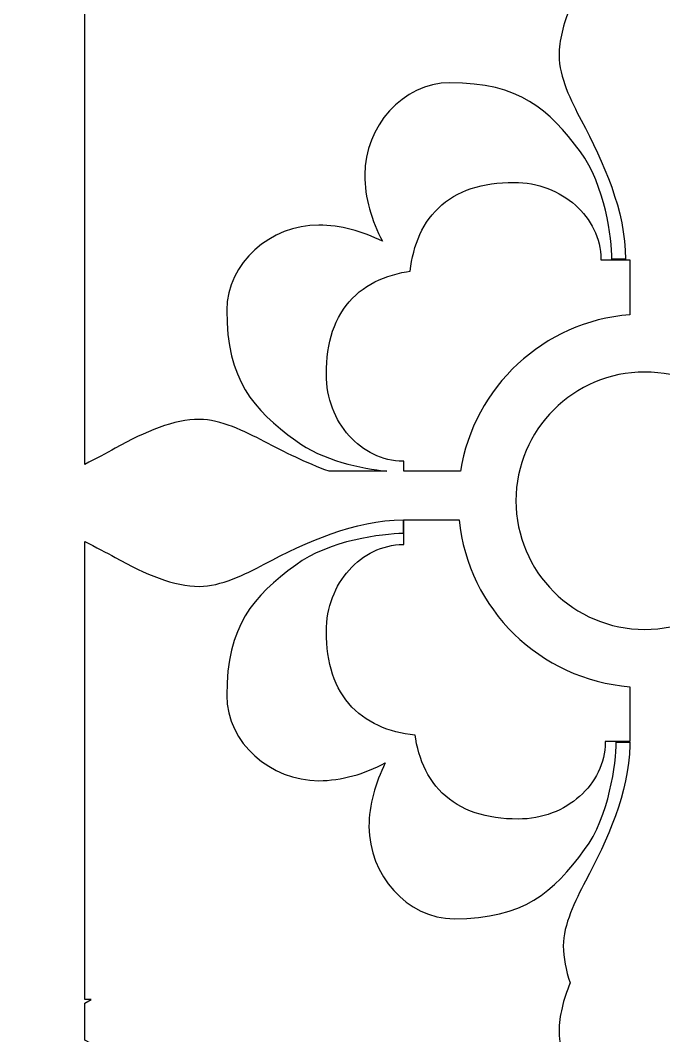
# Model space of a CAD drawing. Header units: centimetres. Extents: x -9.9 to 7.5, y -9.5 to 6.6.
# Drawn here: x 5.596 to 6.441, y -4.188 to -2.853 of the extents above; entities that cross this region are included whole.
import ezdxf

# ---------------------------------------------------------------- set-up
doc = ezdxf.new("R2010")
doc.units = ezdxf.units.CM
doc.header["$MEASUREMENT"] = 0
doc.layers.add('layer 1', color=7, linetype='Continuous')

msp = doc.modelspace()

# ---------------------------------------------------------------- linework, layer by layer
at = {"layer": 'layer 1', "color": 242}
for points, knots in [([(-0.77341, -9.47414), (-0.77341, -9.47414), (-0.77341, 6.55374), (-0.77341, 6.55374), (-0.77341, 6.55374), (-0.77341, 6.55374), (7.53147, 6.55374), (7.53147, 6.55374), (7.53147, 6.55374), (7.53147, 6.55374), (7.53147, -9.47414), (7.53147, -9.47414), (7.53147, -9.47414), (7.53147, -9.47414), (-0.77341, -9.47414), (-0.77341, -9.47414)], [0, 0, 0, 0, 0.2, 0.2, 0.2, 0.2, 0.4, 0.4, 0.4, 0.4, 0.6, 0.6, 0.6, 0.6, 1, 1, 1, 1]), ([(5.68065, -2.25597), (5.68065, -2.25597), (5.68065, -3.43698), (5.68065, -3.43698), (5.68065, -3.43698), (5.69508, -3.4295), (5.70855, -3.42231), (5.72031, -3.41592), (5.72031, -3.41592), (5.76062, -3.39351), (5.79758, -3.37784), (5.83119, -3.37784), (5.83119, -3.37784), (5.85919, -3.37784), (5.89056, -3.39351), (5.91632, -3.40696), (5.91632, -3.40696), (5.94296, -3.4211), (5.97171, -3.43524), (6.00154, -3.44604), (6.00154, -3.44604), (6.00154, -3.44604), (6.07756, -3.44604), (6.07756, -3.44604), (6.07756, -3.44604), (6.0443, -3.44265), (5.99251, -3.43169), (5.95777, -3.40583), (5.95777, -3.40583), (5.90175, -3.3644), (5.86704, -3.32632), (5.86704, -3.23445), (5.86704, -3.23445), (5.86704, -3.17173), (5.92527, -3.12245), (5.98801, -3.12245), (5.98801, -3.12245), (6.0164, -3.12245), (6.0457, -3.13071), (6.07166, -3.14381), (6.07166, -3.14381), (6.05747, -3.11695), (6.04841, -3.0862), (6.04841, -3.05646), (6.04841, -3.05646), (6.04841, -2.99372), (6.09768, -2.93549), (6.16041, -2.93549), (6.16041, -2.93549), (6.25228, -2.93549), (6.29034, -2.9702), (6.33179, -3.02621), (6.33179, -3.02621), (6.36427, -3.06988), (6.37324, -3.14046), (6.37324, -3.16735), (6.37324, -3.16735), (6.37324, -3.16735), (6.39116, -3.16735), (6.39116, -3.16735), (6.39116, -3.16735), (6.39116, -3.10349), (6.36204, -3.03966), (6.33291, -2.98477), (6.33291, -2.98477), (6.31946, -2.95901), (6.30379, -2.92764), (6.30379, -2.89963), (6.30379, -2.89963), (6.30379, -2.87969), (6.30931, -2.85856), (6.31848, -2.83625), (6.31848, -2.83625), (6.31271, -2.81936), (6.30939, -2.80318), (6.30939, -2.7877), (6.30939, -2.7877), (6.30939, -2.75969), (6.32506, -2.72833), (6.33852, -2.70256), (6.33852, -2.70256), (6.36706, -2.6488), (6.39557, -2.58644), (6.39672, -2.52389), (6.39672, -2.52389), (6.39672, -2.52389), (6.39672, -2.51999), (6.39672, -2.51999), (6.39672, -2.51999), (6.39672, -2.51999), (6.37884, -2.51999), (6.37884, -2.51999), (6.37884, -2.51999), (6.37884, -2.54687), (6.36988, -2.61745), (6.33739, -2.66112), (6.33739, -2.66112), (6.29595, -2.71714), (6.25787, -2.75185), (6.16601, -2.75185), (6.16601, -2.75185), (6.10328, -2.75185), (6.054, -2.69362), (6.054, -2.63087), (6.054, -2.63087), (6.054, -2.60249), (6.06227, -2.57319), (6.07536, -2.54722), (6.07536, -2.54722), (6.0485, -2.56141), (6.01775, -2.57048), (5.98801, -2.57048), (5.98801, -2.57048), (5.92527, -2.57048), (5.86704, -2.52121), (5.86704, -2.45848), (5.86704, -2.45848), (5.86704, -2.36661), (5.90175, -2.32854), (5.95777, -2.2871), (5.95777, -2.2871), (6.00144, -2.25461), (6.07201, -2.24565), (6.0989, -2.24565), (6.0989, -2.24565), (6.0989, -2.24565), (6.0989, -2.22773), (6.0989, -2.22773), (6.0989, -2.22773), (6.03504, -2.22773), (5.97121, -2.25685), (5.91632, -2.28598), (5.91632, -2.28598), (5.89056, -2.29943), (5.85919, -2.3151), (5.83119, -2.3151), (5.83119, -2.3151), (5.79758, -2.3151), (5.76062, -2.29943), (5.72031, -2.27701), (5.72031, -2.27701), (5.70855, -2.27063), (5.69508, -2.26345), (5.68065, -2.25597)], [0, 0, 0, 0, 0.027027, 0.027027, 0.027027, 0.027027, 0.0540541, 0.0540541, 0.0540541, 0.0540541, 0.0810811, 0.0810811, 0.0810811, 0.0810811, 0.1081081, 0.1081081, 0.1081081, 0.1081081, 0.1351351, 0.1351351, 0.1351351, 0.1351351, 0.1621622, 0.1621622, 0.1621622, 0.1621622, 0.1891892, 0.1891892, 0.1891892, 0.1891892, 0.2162162, 0.2162162, 0.2162162, 0.2162162, 0.2432432, 0.2432432, 0.2432432, 0.2432432, 0.2702703, 0.2702703, 0.2702703, 0.2702703, 0.2972973, 0.2972973, 0.2972973, 0.2972973, 0.3243243, 0.3243243, 0.3243243, 0.3243243, 0.3513514, 0.3513514, 0.3513514, 0.3513514, 0.3783784, 0.3783784, 0.3783784, 0.3783784, 0.4054054, 0.4054054, 0.4054054, 0.4054054, 0.4324324, 0.4324324, 0.4324324, 0.4324324, 0.4594595, 0.4594595, 0.4594595, 0.4594595, 0.4864865, 0.4864865, 0.4864865, 0.4864865, 0.5135135, 0.5135135, 0.5135135, 0.5135135, 0.5405405, 0.5405405, 0.5405405, 0.5405405, 0.5675676, 0.5675676, 0.5675676, 0.5675676, 0.5945946, 0.5945946, 0.5945946, 0.5945946, 0.6216216, 0.6216216, 0.6216216, 0.6216216, 0.6486486, 0.6486486, 0.6486486, 0.6486486, 0.6756757, 0.6756757, 0.6756757, 0.6756757, 0.7027027, 0.7027027, 0.7027027, 0.7027027, 0.7297297, 0.7297297, 0.7297297, 0.7297297, 0.7567568, 0.7567568, 0.7567568, 0.7567568, 0.7837838, 0.7837838, 0.7837838, 0.7837838, 0.8108108, 0.8108108, 0.8108108, 0.8108108, 0.8378378, 0.8378378, 0.8378378, 0.8378378, 0.8648649, 0.8648649, 0.8648649, 0.8648649, 0.8918919, 0.8918919, 0.8918919, 0.8918919, 0.9189189, 0.9189189, 0.9189189, 0.9189189, 0.9459459, 0.9459459, 0.9459459, 0.9459459, 1, 1, 1, 1]), ([(6.09988, -3.44604), (6.09988, -3.44604), (6.17419, -3.44604), (6.17419, -3.44604), (6.17419, -3.44604), (6.19177, -3.33537), (6.28341, -3.24934), (6.39672, -3.24035), (6.39672, -3.24035), (6.39672, -3.24035), (6.39672, -3.16833), (6.39672, -3.16833), (6.39672, -3.16833), (6.39672, -3.16833), (6.3588, -3.16833), (6.3588, -3.16833), (6.3588, -3.16833), (6.3588, -3.16833), (6.3588, -3.16696), (6.3588, -3.16696), (6.3588, -3.16696), (6.3588, -3.16696), (6.35866, -3.16223), (6.35866, -3.16223), (6.35866, -3.16223), (6.35866, -3.16223), (6.3582, -3.15715), (6.3582, -3.15715), (6.3582, -3.15715), (6.3582, -3.15715), (6.35745, -3.15213), (6.35745, -3.15213), (6.35745, -3.15213), (6.35745, -3.15213), (6.35642, -3.14718), (6.35642, -3.14718), (6.35642, -3.14718), (6.35642, -3.14718), (6.35511, -3.14231), (6.35511, -3.14231), (6.35511, -3.14231), (6.35511, -3.14231), (6.35354, -3.13753), (6.35354, -3.13753), (6.35354, -3.13753), (6.35354, -3.13753), (6.35171, -3.13285), (6.35171, -3.13285), (6.35171, -3.13285), (6.35171, -3.13285), (6.34964, -3.12827), (6.34964, -3.12827), (6.34964, -3.12827), (6.34964, -3.12827), (6.34733, -3.1238), (6.34733, -3.1238), (6.34733, -3.1238), (6.34733, -3.1238), (6.3448, -3.11946), (6.3448, -3.11946), (6.3448, -3.11946), (6.3448, -3.11946), (6.34205, -3.11524), (6.34205, -3.11524), (6.34205, -3.11524), (6.34205, -3.11524), (6.33909, -3.11115), (6.33909, -3.11115), (6.33909, -3.11115), (6.33909, -3.11115), (6.33592, -3.1072), (6.33592, -3.1072), (6.33592, -3.1072), (6.33592, -3.1072), (6.33255, -3.10339), (6.33255, -3.10339), (6.33255, -3.10339), (6.33255, -3.10339), (6.32899, -3.09973), (6.32899, -3.09973), (6.32899, -3.09973), (6.32899, -3.09973), (6.32524, -3.09622), (6.32524, -3.09622), (6.32524, -3.09622), (6.32524, -3.09622), (6.3213, -3.09287), (6.3213, -3.09287), (6.3213, -3.09287), (6.3213, -3.09287), (6.3172, -3.08969), (6.3172, -3.08969), (6.3172, -3.08969), (6.3172, -3.08969), (6.31292, -3.08668), (6.31292, -3.08668), (6.31292, -3.08668), (6.31292, -3.08668), (6.30848, -3.08384), (6.30848, -3.08384), (6.30848, -3.08384), (6.30848, -3.08384), (6.30388, -3.0812), (6.30388, -3.0812), (6.30388, -3.0812), (6.30388, -3.0812), (6.29912, -3.07875), (6.29912, -3.07875), (6.29912, -3.07875), (6.29912, -3.07875), (6.29422, -3.0765), (6.29422, -3.0765), (6.29422, -3.0765), (6.29422, -3.0765), (6.28917, -3.07445), (6.28917, -3.07445), (6.28917, -3.07445), (6.28917, -3.07445), (6.28398, -3.07261), (6.28398, -3.07261), (6.28398, -3.07261), (6.28398, -3.07261), (6.27867, -3.071), (6.27867, -3.071), (6.27867, -3.071), (6.27867, -3.071), (6.27323, -3.06963), (6.27323, -3.06963), (6.27323, -3.06963), (6.27323, -3.06963), (6.26768, -3.06848), (6.26768, -3.06848), (6.26768, -3.06848), (6.26768, -3.06848), (6.26201, -3.06758), (6.26201, -3.06758), (6.26201, -3.06758), (6.26201, -3.06758), (6.25624, -3.06692), (6.25624, -3.06692), (6.25624, -3.06692), (6.25624, -3.06692), (6.25038, -3.06653), (6.25038, -3.06653), (6.25038, -3.06653), (6.25038, -3.06653), (6.24451, -3.0664), (6.24451, -3.0664), (6.24451, -3.0664), (6.24451, -3.0664), (6.23677, -3.06652), (6.23677, -3.06652), (6.23677, -3.06652), (6.23677, -3.06652), (6.22931, -3.06689), (6.22931, -3.06689), (6.22931, -3.06689), (6.22931, -3.06689), (6.22204, -3.06752), (6.22204, -3.06752), (6.22204, -3.06752), (6.22204, -3.06752), (6.21495, -3.0684), (6.21495, -3.0684), (6.21495, -3.0684), (6.21495, -3.0684), (6.20805, -3.06954), (6.20805, -3.06954), (6.20805, -3.06954), (6.20805, -3.06954), (6.20133, -3.07094), (6.20133, -3.07094), (6.20133, -3.07094), (6.20133, -3.07094), (6.19479, -3.07261), (6.19479, -3.07261), (6.19479, -3.07261), (6.19479, -3.07261), (6.18845, -3.07455), (6.18845, -3.07455), (6.18845, -3.07455), (6.18845, -3.07455), (6.18229, -3.07678), (6.18229, -3.07678), (6.18229, -3.07678), (6.18229, -3.07678), (6.17633, -3.07928), (6.17633, -3.07928), (6.17633, -3.07928), (6.17633, -3.07928), (6.17058, -3.08206), (6.17058, -3.08206), (6.17058, -3.08206), (6.17058, -3.08206), (6.16504, -3.08512), (6.16504, -3.08512), (6.16504, -3.08512), (6.16504, -3.08512), (6.15973, -3.08846), (6.15973, -3.08846), (6.15973, -3.08846), (6.15973, -3.08846), (6.15465, -3.09207), (6.15465, -3.09207), (6.15465, -3.09207), (6.15465, -3.09207), (6.14982, -3.09595), (6.14982, -3.09595), (6.14982, -3.09595), (6.14982, -3.09595), (6.14526, -3.10007), (6.14526, -3.10007), (6.14526, -3.10007), (6.14526, -3.10007), (6.14095, -3.10444), (6.14095, -3.10444), (6.14095, -3.10444), (6.14095, -3.10444), (6.13692, -3.10903), (6.13692, -3.10903), (6.13692, -3.10903), (6.13692, -3.10903), (6.13316, -3.11382), (6.13316, -3.11382), (6.13316, -3.11382), (6.13316, -3.11382), (6.12969, -3.11881), (6.12969, -3.11881), (6.12969, -3.11881), (6.12969, -3.11881), (6.12649, -3.12397), (6.12649, -3.12397), (6.12649, -3.12397), (6.12649, -3.12397), (6.12356, -3.1293), (6.12356, -3.1293), (6.12356, -3.1293), (6.12356, -3.1293), (6.1209, -3.13477), (6.1209, -3.13477), (6.1209, -3.13477), (6.1209, -3.13477), (6.1185, -3.14038), (6.1185, -3.14038), (6.1185, -3.14038), (6.1185, -3.14038), (6.11634, -3.14612), (6.11634, -3.14612), (6.11634, -3.14612), (6.11634, -3.14612), (6.11443, -3.15197), (6.11443, -3.15197), (6.11443, -3.15197), (6.11443, -3.15197), (6.11274, -3.15795), (6.11274, -3.15795), (6.11274, -3.15795), (6.11274, -3.15795), (6.11128, -3.16402), (6.11128, -3.16402), (6.11128, -3.16402), (6.11128, -3.16402), (6.11003, -3.17021), (6.11003, -3.17021), (6.11003, -3.17021), (6.11003, -3.17021), (6.10898, -3.17649), (6.10898, -3.17649), (6.10898, -3.17649), (6.10898, -3.17649), (6.10813, -3.18288), (6.10813, -3.18288), (6.10813, -3.18288), (6.10813, -3.18288), (6.10811, -3.18306), (6.10811, -3.18306), (6.10811, -3.18306), (6.10811, -3.18306), (6.1033, -3.18382), (6.1033, -3.18382), (6.1033, -3.18382), (6.1033, -3.18382), (6.09704, -3.18503), (6.09704, -3.18503), (6.09704, -3.18503), (6.09704, -3.18503), (6.09088, -3.18645), (6.09088, -3.18645), (6.09088, -3.18645), (6.09088, -3.18645), (6.08484, -3.1881), (6.08484, -3.1881), (6.08484, -3.1881), (6.08484, -3.1881), (6.07891, -3.18998), (6.07891, -3.18998), (6.07891, -3.18998), (6.07891, -3.18998), (6.0731, -3.1921), (6.0731, -3.1921), (6.0731, -3.1921), (6.0731, -3.1921), (6.06741, -3.19447), (6.06741, -3.19447), (6.06741, -3.19447), (6.06741, -3.19447), (6.06186, -3.19711), (6.06186, -3.19711), (6.06186, -3.19711), (6.06186, -3.19711), (6.05647, -3.20001), (6.05647, -3.20001), (6.05647, -3.20001), (6.05647, -3.20001), (6.05123, -3.20318), (6.05123, -3.20318), (6.05123, -3.20318), (6.05123, -3.20318), (6.04617, -3.20664), (6.04617, -3.20664), (6.04617, -3.20664), (6.04617, -3.20664), (6.0413, -3.21038), (6.0413, -3.21038), (6.0413, -3.21038), (6.0413, -3.21038), (6.03664, -3.2144), (6.03664, -3.2144), (6.03664, -3.2144), (6.03664, -3.2144), (6.03221, -3.2187), (6.03221, -3.2187), (6.03221, -3.2187), (6.03221, -3.2187), (6.02801, -3.22328), (6.02801, -3.22328), (6.02801, -3.22328), (6.02801, -3.22328), (6.02407, -3.22811), (6.02407, -3.22811), (6.02407, -3.22811), (6.02407, -3.22811), (6.0204, -3.2332), (6.0204, -3.2332), (6.0204, -3.2332), (6.0204, -3.2332), (6.017, -3.23854), (6.017, -3.23854), (6.017, -3.23854), (6.017, -3.23854), (6.01388, -3.2441), (6.01388, -3.2441), (6.01388, -3.2441), (6.01388, -3.2441), (6.01105, -3.24988), (6.01105, -3.24988), (6.01105, -3.24988), (6.01105, -3.24988), (6.00851, -3.25588), (6.00851, -3.25588), (6.00851, -3.25588), (6.00851, -3.25588), (6.00625, -3.26207), (6.00625, -3.26207), (6.00625, -3.26207), (6.00625, -3.26207), (6.00427, -3.26846), (6.00427, -3.26846), (6.00427, -3.26846), (6.00427, -3.26846), (6.00257, -3.27504), (6.00257, -3.27504), (6.00257, -3.27504), (6.00257, -3.27504), (6.00114, -3.28181), (6.00114, -3.28181), (6.00114, -3.28181), (6.00114, -3.28181), (5.99998, -3.28876), (5.99998, -3.28876), (5.99998, -3.28876), (5.99998, -3.28876), (5.99909, -3.2959), (5.99909, -3.2959), (5.99909, -3.2959), (5.99909, -3.2959), (5.99845, -3.30323), (5.99845, -3.30323), (5.99845, -3.30323), (5.99845, -3.30323), (5.99807, -3.31075), (5.99807, -3.31075), (5.99807, -3.31075), (5.99807, -3.31075), (5.99795, -3.31855), (5.99795, -3.31855), (5.99795, -3.31855), (5.99795, -3.31855), (5.99808, -3.32442), (5.99808, -3.32442), (5.99808, -3.32442), (5.99808, -3.32442), (5.99848, -3.33029), (5.99848, -3.33029), (5.99848, -3.33029), (5.99848, -3.33029), (5.99913, -3.33605), (5.99913, -3.33605), (5.99913, -3.33605), (5.99913, -3.33605), (6.00003, -3.34172), (6.00003, -3.34172), (6.00003, -3.34172), (6.00003, -3.34172), (6.00117, -3.34728), (6.00117, -3.34728), (6.00117, -3.34728), (6.00117, -3.34728), (6.00255, -3.35272), (6.00255, -3.35272), (6.00255, -3.35272), (6.00255, -3.35272), (6.00417, -3.35804), (6.00417, -3.35804), (6.00417, -3.35804), (6.00417, -3.35804), (6.006, -3.36322), (6.006, -3.36322), (6.006, -3.36322), (6.006, -3.36322), (6.00804, -3.36826), (6.00804, -3.36826), (6.00804, -3.36826), (6.00804, -3.36826), (6.01029, -3.37317), (6.01029, -3.37317), (6.01029, -3.37317), (6.01029, -3.37317), (6.01275, -3.37793), (6.01275, -3.37793), (6.01275, -3.37793), (6.01275, -3.37793), (6.01539, -3.38253), (6.01539, -3.38253), (6.01539, -3.38253), (6.01539, -3.38253), (6.01822, -3.38697), (6.01822, -3.38697), (6.01822, -3.38697), (6.01822, -3.38697), (6.02124, -3.39125), (6.02124, -3.39125), (6.02124, -3.39125), (6.02124, -3.39125), (6.02442, -3.39536), (6.02442, -3.39536), (6.02442, -3.39536), (6.02442, -3.39536), (6.02777, -3.39929), (6.02777, -3.39929), (6.02777, -3.39929), (6.02777, -3.39929), (6.03127, -3.40304), (6.03127, -3.40304), (6.03127, -3.40304), (6.03127, -3.40304), (6.03493, -3.4066), (6.03493, -3.4066), (6.03493, -3.4066), (6.03493, -3.4066), (6.03875, -3.40998), (6.03875, -3.40998), (6.03875, -3.40998), (6.03875, -3.40998), (6.0427, -3.41314), (6.0427, -3.41314), (6.0427, -3.41314), (6.0427, -3.41314), (6.04679, -3.41611), (6.04679, -3.41611), (6.04679, -3.41611), (6.04679, -3.41611), (6.05101, -3.41886), (6.05101, -3.41886), (6.05101, -3.41886), (6.05101, -3.41886), (6.05536, -3.4214), (6.05536, -3.4214), (6.05536, -3.4214), (6.05536, -3.4214), (6.05982, -3.4237), (6.05982, -3.4237), (6.05982, -3.4237), (6.05982, -3.4237), (6.06439, -3.42577), (6.06439, -3.42577), (6.06439, -3.42577), (6.06439, -3.42577), (6.06907, -3.42759), (6.06907, -3.42759), (6.06907, -3.42759), (6.06907, -3.42759), (6.07386, -3.42917), (6.07386, -3.42917), (6.07386, -3.42917), (6.07386, -3.42917), (6.07873, -3.43048), (6.07873, -3.43048), (6.07873, -3.43048), (6.07873, -3.43048), (6.08368, -3.43151), (6.08368, -3.43151), (6.08368, -3.43151), (6.08368, -3.43151), (6.0887, -3.43226), (6.0887, -3.43226), (6.0887, -3.43226), (6.0887, -3.43226), (6.09378, -3.43272), (6.09378, -3.43272), (6.09378, -3.43272), (6.09378, -3.43272), (6.09851, -3.43286), (6.09851, -3.43286), (6.09851, -3.43286), (6.09851, -3.43286), (6.09988, -3.43286), (6.09988, -3.43286), (6.09988, -3.43286), (6.09988, -3.43286), (6.09988, -3.44604), (6.09988, -3.44604)], [0, 0, 0, 0, 0.0074627, 0.0074627, 0.0074627, 0.0074627, 0.0149254, 0.0149254, 0.0149254, 0.0149254, 0.0223881, 0.0223881, 0.0223881, 0.0223881, 0.0298507, 0.0298507, 0.0298507, 0.0298507, 0.0373134, 0.0373134, 0.0373134, 0.0373134, 0.0447761, 0.0447761, 0.0447761, 0.0447761, 0.0522388, 0.0522388, 0.0522388, 0.0522388, 0.0597015, 0.0597015, 0.0597015, 0.0597015, 0.0671642, 0.0671642, 0.0671642, 0.0671642, 0.0746269, 0.0746269, 0.0746269, 0.0746269, 0.0820896, 0.0820896, 0.0820896, 0.0820896, 0.0895522, 0.0895522, 0.0895522, 0.0895522, 0.0970149, 0.0970149, 0.0970149, 0.0970149, 0.1044776, 0.1044776, 0.1044776, 0.1044776, 0.1119403, 0.1119403, 0.1119403, 0.1119403, 0.119403, 0.119403, 0.119403, 0.119403, 0.1268657, 0.1268657, 0.1268657, 0.1268657, 0.1343284, 0.1343284, 0.1343284, 0.1343284, 0.141791, 0.141791, 0.141791, 0.141791, 0.1492537, 0.1492537, 0.1492537, 0.1492537, 0.1567164, 0.1567164, 0.1567164, 0.1567164, 0.1641791, 0.1641791, 0.1641791, 0.1641791, 0.1716418, 0.1716418, 0.1716418, 0.1716418, 0.1791045, 0.1791045, 0.1791045, 0.1791045, 0.1865672, 0.1865672, 0.1865672, 0.1865672, 0.1940299, 0.1940299, 0.1940299, 0.1940299, 0.2014925, 0.2014925, 0.2014925, 0.2014925, 0.2089552, 0.2089552, 0.2089552, 0.2089552, 0.2164179, 0.2164179, 0.2164179, 0.2164179, 0.2238806, 0.2238806, 0.2238806, 0.2238806, 0.2313433, 0.2313433, 0.2313433, 0.2313433, 0.238806, 0.238806, 0.238806, 0.238806, 0.2462687, 0.2462687, 0.2462687, 0.2462687, 0.2537313, 0.2537313, 0.2537313, 0.2537313, 0.261194, 0.261194, 0.261194, 0.261194, 0.2686567, 0.2686567, 0.2686567, 0.2686567, 0.2761194, 0.2761194, 0.2761194, 0.2761194, 0.2835821, 0.2835821, 0.2835821, 0.2835821, 0.2910448, 0.2910448, 0.2910448, 0.2910448, 0.2985075, 0.2985075, 0.2985075, 0.2985075, 0.3059701, 0.3059701, 0.3059701, 0.3059701, 0.3134328, 0.3134328, 0.3134328, 0.3134328, 0.3208955, 0.3208955, 0.3208955, 0.3208955, 0.3283582, 0.3283582, 0.3283582, 0.3283582, 0.3358209, 0.3358209, 0.3358209, 0.3358209, 0.3432836, 0.3432836, 0.3432836, 0.3432836, 0.3507463, 0.3507463, 0.3507463, 0.3507463, 0.358209, 0.358209, 0.358209, 0.358209, 0.3656716, 0.3656716, 0.3656716, 0.3656716, 0.3731343, 0.3731343, 0.3731343, 0.3731343, 0.380597, 0.380597, 0.380597, 0.380597, 0.3880597, 0.3880597, 0.3880597, 0.3880597, 0.3955224, 0.3955224, 0.3955224, 0.3955224, 0.4029851, 0.4029851, 0.4029851, 0.4029851, 0.4104478, 0.4104478, 0.4104478, 0.4104478, 0.4179104, 0.4179104, 0.4179104, 0.4179104, 0.4253731, 0.4253731, 0.4253731, 0.4253731, 0.4328358, 0.4328358, 0.4328358, 0.4328358, 0.4402985, 0.4402985, 0.4402985, 0.4402985, 0.4477612, 0.4477612, 0.4477612, 0.4477612, 0.4552239, 0.4552239, 0.4552239, 0.4552239, 0.4626866, 0.4626866, 0.4626866, 0.4626866, 0.4701493, 0.4701493, 0.4701493, 0.4701493, 0.4776119, 0.4776119, 0.4776119, 0.4776119, 0.4850746, 0.4850746, 0.4850746, 0.4850746, 0.4925373, 0.4925373, 0.4925373, 0.4925373, 0.5, 0.5, 0.5, 0.5, 0.5074627, 0.5074627, 0.5074627, 0.5074627, 0.5149254, 0.5149254, 0.5149254, 0.5149254, 0.5223881, 0.5223881, 0.5223881, 0.5223881, 0.5298507, 0.5298507, 0.5298507, 0.5298507, 0.5373134, 0.5373134, 0.5373134, 0.5373134, 0.5447761, 0.5447761, 0.5447761, 0.5447761, 0.5522388, 0.5522388, 0.5522388, 0.5522388, 0.5597015, 0.5597015, 0.5597015, 0.5597015, 0.5671642, 0.5671642, 0.5671642, 0.5671642, 0.5746269, 0.5746269, 0.5746269, 0.5746269, 0.5820896, 0.5820896, 0.5820896, 0.5820896, 0.5895522, 0.5895522, 0.5895522, 0.5895522, 0.5970149, 0.5970149, 0.5970149, 0.5970149, 0.6044776, 0.6044776, 0.6044776, 0.6044776, 0.6119403, 0.6119403, 0.6119403, 0.6119403, 0.619403, 0.619403, 0.619403, 0.619403, 0.6268657, 0.6268657, 0.6268657, 0.6268657, 0.6343284, 0.6343284, 0.6343284, 0.6343284, 0.641791, 0.641791, 0.641791, 0.641791, 0.6492537, 0.6492537, 0.6492537, 0.6492537, 0.6567164, 0.6567164, 0.6567164, 0.6567164, 0.6641791, 0.6641791, 0.6641791, 0.6641791, 0.6716418, 0.6716418, 0.6716418, 0.6716418, 0.6791045, 0.6791045, 0.6791045, 0.6791045, 0.6865672, 0.6865672, 0.6865672, 0.6865672, 0.6940299, 0.6940299, 0.6940299, 0.6940299, 0.7014925, 0.7014925, 0.7014925, 0.7014925, 0.7089552, 0.7089552, 0.7089552, 0.7089552, 0.7164179, 0.7164179, 0.7164179, 0.7164179, 0.7238806, 0.7238806, 0.7238806, 0.7238806, 0.7313433, 0.7313433, 0.7313433, 0.7313433, 0.738806, 0.738806, 0.738806, 0.738806, 0.7462687, 0.7462687, 0.7462687, 0.7462687, 0.7537313, 0.7537313, 0.7537313, 0.7537313, 0.761194, 0.761194, 0.761194, 0.761194, 0.7686567, 0.7686567, 0.7686567, 0.7686567, 0.7761194, 0.7761194, 0.7761194, 0.7761194, 0.7835821, 0.7835821, 0.7835821, 0.7835821, 0.7910448, 0.7910448, 0.7910448, 0.7910448, 0.7985075, 0.7985075, 0.7985075, 0.7985075, 0.8059701, 0.8059701, 0.8059701, 0.8059701, 0.8134328, 0.8134328, 0.8134328, 0.8134328, 0.8208955, 0.8208955, 0.8208955, 0.8208955, 0.8283582, 0.8283582, 0.8283582, 0.8283582, 0.8358209, 0.8358209, 0.8358209, 0.8358209, 0.8432836, 0.8432836, 0.8432836, 0.8432836, 0.8507463, 0.8507463, 0.8507463, 0.8507463, 0.858209, 0.858209, 0.858209, 0.858209, 0.8656716, 0.8656716, 0.8656716, 0.8656716, 0.8731343, 0.8731343, 0.8731343, 0.8731343, 0.880597, 0.880597, 0.880597, 0.880597, 0.8880597, 0.8880597, 0.8880597, 0.8880597, 0.8955224, 0.8955224, 0.8955224, 0.8955224, 0.9029851, 0.9029851, 0.9029851, 0.9029851, 0.9104478, 0.9104478, 0.9104478, 0.9104478, 0.9179104, 0.9179104, 0.9179104, 0.9179104, 0.9253731, 0.9253731, 0.9253731, 0.9253731, 0.9328358, 0.9328358, 0.9328358, 0.9328358, 0.9402985, 0.9402985, 0.9402985, 0.9402985, 0.9477612, 0.9477612, 0.9477612, 0.9477612, 0.9552239, 0.9552239, 0.9552239, 0.9552239, 0.9626866, 0.9626866, 0.9626866, 0.9626866, 0.9701493, 0.9701493, 0.9701493, 0.9701493, 0.9776119, 0.9776119, 0.9776119, 0.9776119, 0.9850746, 0.9850746, 0.9850746, 0.9850746, 1, 1, 1, 1]), ([(6.2472, -3.48481), (6.2472, -3.3914), (6.32295, -3.31564), (6.41636, -3.31564), (6.41636, -3.31564), (6.50978, -3.31564), (6.58553, -3.3914), (6.58553, -3.48481), (6.58553, -3.48481), (6.58553, -3.57822), (6.50978, -3.65398), (6.41636, -3.65398), (6.41636, -3.65398), (6.32295, -3.65398), (6.2472, -3.57822), (6.2472, -3.48481)], [0, 0, 0, 0, 0.2, 0.2, 0.2, 0.2, 0.4, 0.4, 0.4, 0.4, 0.6, 0.6, 0.6, 0.6, 1, 1, 1, 1]), ([(5.68065, -3.53826), (5.68065, -3.53826), (5.68065, -4.14049), (5.68065, -4.14049), (5.68065, -4.14049), (5.68065, -4.14049), (5.68899, -4.14049), (5.68899, -4.14049), (5.68899, -4.14049), (5.68899, -4.14049), (5.68065, -4.14537), (5.68065, -4.14537), (5.68065, -4.14537), (5.68065, -4.14537), (5.68065, -4.19378), (5.68065, -4.19378), (5.68065, -4.19378), (5.68065, -4.19378), (5.68899, -4.1984), (5.68899, -4.1984), (5.68899, -4.1984), (5.68899, -4.1984), (5.68065, -4.1984), (5.68065, -4.1984), (5.68065, -4.1984), (5.68065, -4.1984), (5.68065, -4.71926), (5.68065, -4.71926), (5.68065, -4.71926), (5.69508, -4.71178), (5.70855, -4.70459), (5.72031, -4.69821), (5.72031, -4.69821), (5.76062, -4.67579), (5.79758, -4.66012), (5.83119, -4.66012), (5.83119, -4.66012), (5.85919, -4.66012), (5.89056, -4.67579), (5.91632, -4.68925), (5.91632, -4.68925), (5.94296, -4.70339), (5.97171, -4.71753), (6.00154, -4.72833), (6.00154, -4.72833), (6.00154, -4.72833), (6.07756, -4.72833), (6.07756, -4.72833), (6.07756, -4.72833), (6.0443, -4.72493), (5.99251, -4.71397), (5.95777, -4.68812), (5.95777, -4.68812), (5.90175, -4.64668), (5.86704, -4.60861), (5.86704, -4.51674), (5.86704, -4.51674), (5.86704, -4.45401), (5.92527, -4.40474), (5.98801, -4.40474), (5.98801, -4.40474), (6.0164, -4.40474), (6.0457, -4.413), (6.07166, -4.42609), (6.07166, -4.42609), (6.05747, -4.39923), (6.04841, -4.36849), (6.04841, -4.33875), (6.04841, -4.33875), (6.04841, -4.276), (6.09768, -4.21777), (6.16041, -4.21777), (6.16041, -4.21777), (6.25228, -4.21777), (6.29034, -4.25248), (6.33179, -4.3085), (6.33179, -4.3085), (6.36427, -4.35217), (6.37324, -4.42275), (6.37324, -4.44964), (6.37324, -4.44964), (6.37324, -4.44964), (6.39116, -4.44964), (6.39116, -4.44964), (6.39116, -4.44964), (6.39116, -4.38578), (6.36204, -4.32194), (6.33291, -4.26706), (6.33291, -4.26706), (6.31946, -4.24129), (6.30379, -4.20993), (6.30379, -4.18192), (6.30379, -4.18192), (6.30379, -4.16197), (6.30931, -4.14085), (6.31848, -4.11854), (6.31848, -4.11854), (6.31271, -4.10165), (6.30939, -4.08546), (6.30939, -4.06999), (6.30939, -4.06999), (6.30939, -4.04198), (6.32506, -4.01061), (6.33852, -3.98485), (6.33852, -3.98485), (6.36706, -3.93108), (6.39557, -3.86873), (6.39672, -3.80618), (6.39672, -3.80618), (6.39672, -3.80618), (6.39672, -3.80227), (6.39672, -3.80227), (6.39672, -3.80227), (6.39672, -3.80227), (6.37884, -3.80227), (6.37884, -3.80227), (6.37884, -3.80227), (6.37884, -3.82916), (6.36988, -3.89974), (6.33739, -3.94341), (6.33739, -3.94341), (6.29595, -3.99942), (6.25787, -4.03413), (6.16601, -4.03413), (6.16601, -4.03413), (6.10328, -4.03413), (6.054, -3.97591), (6.054, -3.91316), (6.054, -3.91316), (6.054, -3.88478), (6.06227, -3.85547), (6.07536, -3.82951), (6.07536, -3.82951), (6.0485, -3.8437), (6.01775, -3.85277), (5.98801, -3.85277), (5.98801, -3.85277), (5.92527, -3.85277), (5.86704, -3.80349), (5.86704, -3.74076), (5.86704, -3.74076), (5.86704, -3.6489), (5.90175, -3.61083), (5.95777, -3.56938), (5.95777, -3.56938), (6.00144, -3.5369), (6.07201, -3.52793), (6.0989, -3.52793), (6.0989, -3.52793), (6.0989, -3.52793), (6.0989, -3.51001), (6.0989, -3.51001), (6.0989, -3.51001), (6.03504, -3.51001), (5.97121, -3.53914), (5.91632, -3.56827), (5.91632, -3.56827), (5.89056, -3.58171), (5.85919, -3.59738), (5.83119, -3.59738), (5.83119, -3.59738), (5.79758, -3.59738), (5.76062, -3.58171), (5.72031, -3.5593), (5.72031, -3.5593), (5.70855, -3.55292), (5.69508, -3.54573), (5.68065, -3.53826)], [0, 0, 0, 0, 0.0232558, 0.0232558, 0.0232558, 0.0232558, 0.0465116, 0.0465116, 0.0465116, 0.0465116, 0.0697674, 0.0697674, 0.0697674, 0.0697674, 0.0930233, 0.0930233, 0.0930233, 0.0930233, 0.1162791, 0.1162791, 0.1162791, 0.1162791, 0.1395349, 0.1395349, 0.1395349, 0.1395349, 0.1627907, 0.1627907, 0.1627907, 0.1627907, 0.1860465, 0.1860465, 0.1860465, 0.1860465, 0.2093023, 0.2093023, 0.2093023, 0.2093023, 0.2325581, 0.2325581, 0.2325581, 0.2325581, 0.255814, 0.255814, 0.255814, 0.255814, 0.2790698, 0.2790698, 0.2790698, 0.2790698, 0.3023256, 0.3023256, 0.3023256, 0.3023256, 0.3255814, 0.3255814, 0.3255814, 0.3255814, 0.3488372, 0.3488372, 0.3488372, 0.3488372, 0.372093, 0.372093, 0.372093, 0.372093, 0.3953488, 0.3953488, 0.3953488, 0.3953488, 0.4186047, 0.4186047, 0.4186047, 0.4186047, 0.4418605, 0.4418605, 0.4418605, 0.4418605, 0.4651163, 0.4651163, 0.4651163, 0.4651163, 0.4883721, 0.4883721, 0.4883721, 0.4883721, 0.5116279, 0.5116279, 0.5116279, 0.5116279, 0.5348837, 0.5348837, 0.5348837, 0.5348837, 0.5581395, 0.5581395, 0.5581395, 0.5581395, 0.5813953, 0.5813953, 0.5813953, 0.5813953, 0.6046512, 0.6046512, 0.6046512, 0.6046512, 0.627907, 0.627907, 0.627907, 0.627907, 0.6511628, 0.6511628, 0.6511628, 0.6511628, 0.6744186, 0.6744186, 0.6744186, 0.6744186, 0.6976744, 0.6976744, 0.6976744, 0.6976744, 0.7209302, 0.7209302, 0.7209302, 0.7209302, 0.744186, 0.744186, 0.744186, 0.744186, 0.7674419, 0.7674419, 0.7674419, 0.7674419, 0.7906977, 0.7906977, 0.7906977, 0.7906977, 0.8139535, 0.8139535, 0.8139535, 0.8139535, 0.8372093, 0.8372093, 0.8372093, 0.8372093, 0.8604651, 0.8604651, 0.8604651, 0.8604651, 0.8837209, 0.8837209, 0.8837209, 0.8837209, 0.9069767, 0.9069767, 0.9069767, 0.9069767, 0.9302326, 0.9302326, 0.9302326, 0.9302326, 0.9534884, 0.9534884, 0.9534884, 0.9534884, 1, 1, 1, 1]), ([(6.17241, -3.51001), (6.17241, -3.51001), (6.09988, -3.51001), (6.09988, -3.51001), (6.09988, -3.51001), (6.09988, -3.51001), (6.09988, -3.54237), (6.09988, -3.54237), (6.09988, -3.54237), (6.09988, -3.54237), (6.09851, -3.54237), (6.09851, -3.54237), (6.09851, -3.54237), (6.09851, -3.54237), (6.09378, -3.54252), (6.09378, -3.54252), (6.09378, -3.54252), (6.09378, -3.54252), (6.0887, -3.54297), (6.0887, -3.54297), (6.0887, -3.54297), (6.0887, -3.54297), (6.08368, -3.54372), (6.08368, -3.54372), (6.08368, -3.54372), (6.08368, -3.54372), (6.07873, -3.54476), (6.07873, -3.54476), (6.07873, -3.54476), (6.07873, -3.54476), (6.07386, -3.54607), (6.07386, -3.54607), (6.07386, -3.54607), (6.07386, -3.54607), (6.06908, -3.54764), (6.06908, -3.54764), (6.06908, -3.54764), (6.06908, -3.54764), (6.0644, -3.54946), (6.0644, -3.54946), (6.0644, -3.54946), (6.0644, -3.54946), (6.05982, -3.55153), (6.05982, -3.55153), (6.05982, -3.55153), (6.05982, -3.55153), (6.05535, -3.55384), (6.05535, -3.55384), (6.05535, -3.55384), (6.05535, -3.55384), (6.05101, -3.55637), (6.05101, -3.55637), (6.05101, -3.55637), (6.05101, -3.55637), (6.04679, -3.55912), (6.04679, -3.55912), (6.04679, -3.55912), (6.04679, -3.55912), (6.0427, -3.56208), (6.0427, -3.56208), (6.0427, -3.56208), (6.0427, -3.56208), (6.03875, -3.56525), (6.03875, -3.56525), (6.03875, -3.56525), (6.03875, -3.56525), (6.03494, -3.56862), (6.03494, -3.56862), (6.03494, -3.56862), (6.03494, -3.56862), (6.03127, -3.57219), (6.03127, -3.57219), (6.03127, -3.57219), (6.03127, -3.57219), (6.02777, -3.57594), (6.02777, -3.57594), (6.02777, -3.57594), (6.02777, -3.57594), (6.02442, -3.57987), (6.02442, -3.57987), (6.02442, -3.57987), (6.02442, -3.57987), (6.02124, -3.58397), (6.02124, -3.58397), (6.02124, -3.58397), (6.02124, -3.58397), (6.01822, -3.58825), (6.01822, -3.58825), (6.01822, -3.58825), (6.01822, -3.58825), (6.01539, -3.59269), (6.01539, -3.59269), (6.01539, -3.59269), (6.01539, -3.59269), (6.01275, -3.5973), (6.01275, -3.5973), (6.01275, -3.5973), (6.01275, -3.5973), (6.01029, -3.60205), (6.01029, -3.60205), (6.01029, -3.60205), (6.01029, -3.60205), (6.00804, -3.60696), (6.00804, -3.60696), (6.00804, -3.60696), (6.00804, -3.60696), (6.006, -3.612), (6.006, -3.612), (6.006, -3.612), (6.006, -3.612), (6.00416, -3.61719), (6.00416, -3.61719), (6.00416, -3.61719), (6.00416, -3.61719), (6.00255, -3.6225), (6.00255, -3.6225), (6.00255, -3.6225), (6.00255, -3.6225), (6.00117, -3.62795), (6.00117, -3.62795), (6.00117, -3.62795), (6.00117, -3.62795), (6.00003, -3.6335), (6.00003, -3.6335), (6.00003, -3.6335), (6.00003, -3.6335), (5.99913, -3.63917), (5.99913, -3.63917), (5.99913, -3.63917), (5.99913, -3.63917), (5.99848, -3.64493), (5.99848, -3.64493), (5.99848, -3.64493), (5.99848, -3.64493), (5.99808, -3.6508), (5.99808, -3.6508), (5.99808, -3.6508), (5.99808, -3.6508), (5.99795, -3.65666), (5.99795, -3.65666), (5.99795, -3.65666), (5.99795, -3.65666), (5.99807, -3.6644), (5.99807, -3.6644), (5.99807, -3.6644), (5.99807, -3.6644), (5.99844, -3.67186), (5.99844, -3.67186), (5.99844, -3.67186), (5.99844, -3.67186), (5.99907, -3.67914), (5.99907, -3.67914), (5.99907, -3.67914), (5.99907, -3.67914), (5.99995, -3.68622), (5.99995, -3.68622), (5.99995, -3.68622), (5.99995, -3.68622), (6.00108, -3.69312), (6.00108, -3.69312), (6.00108, -3.69312), (6.00108, -3.69312), (6.00249, -3.69984), (6.00249, -3.69984), (6.00249, -3.69984), (6.00249, -3.69984), (6.00416, -3.70638), (6.00416, -3.70638), (6.00416, -3.70638), (6.00416, -3.70638), (6.0061, -3.71272), (6.0061, -3.71272), (6.0061, -3.71272), (6.0061, -3.71272), (6.00832, -3.71888), (6.00832, -3.71888), (6.00832, -3.71888), (6.00832, -3.71888), (6.01083, -3.72484), (6.01083, -3.72484), (6.01083, -3.72484), (6.01083, -3.72484), (6.01361, -3.7306), (6.01361, -3.7306), (6.01361, -3.7306), (6.01361, -3.7306), (6.01667, -3.73613), (6.01667, -3.73613), (6.01667, -3.73613), (6.01667, -3.73613), (6.02001, -3.74144), (6.02001, -3.74144), (6.02001, -3.74144), (6.02001, -3.74144), (6.02362, -3.74652), (6.02362, -3.74652), (6.02362, -3.74652), (6.02362, -3.74652), (6.0275, -3.75135), (6.0275, -3.75135), (6.0275, -3.75135), (6.0275, -3.75135), (6.03162, -3.75592), (6.03162, -3.75592), (6.03162, -3.75592), (6.03162, -3.75592), (6.03598, -3.76022), (6.03598, -3.76022), (6.03598, -3.76022), (6.03598, -3.76022), (6.04057, -3.76425), (6.04057, -3.76425), (6.04057, -3.76425), (6.04057, -3.76425), (6.04537, -3.76801), (6.04537, -3.76801), (6.04537, -3.76801), (6.04537, -3.76801), (6.05036, -3.77148), (6.05036, -3.77148), (6.05036, -3.77148), (6.05036, -3.77148), (6.05552, -3.77468), (6.05552, -3.77468), (6.05552, -3.77468), (6.05552, -3.77468), (6.06084, -3.77761), (6.06084, -3.77761), (6.06084, -3.77761), (6.06084, -3.77761), (6.06632, -3.78027), (6.06632, -3.78027), (6.06632, -3.78027), (6.06632, -3.78027), (6.07193, -3.78267), (6.07193, -3.78267), (6.07193, -3.78267), (6.07193, -3.78267), (6.07766, -3.78483), (6.07766, -3.78483), (6.07766, -3.78483), (6.07766, -3.78483), (6.08352, -3.78674), (6.08352, -3.78674), (6.08352, -3.78674), (6.08352, -3.78674), (6.08949, -3.78843), (6.08949, -3.78843), (6.08949, -3.78843), (6.08949, -3.78843), (6.09557, -3.78989), (6.09557, -3.78989), (6.09557, -3.78989), (6.09557, -3.78989), (6.10175, -3.79114), (6.10175, -3.79114), (6.10175, -3.79114), (6.10175, -3.79114), (6.10803, -3.79219), (6.10803, -3.79219), (6.10803, -3.79219), (6.10803, -3.79219), (6.11442, -3.79304), (6.11442, -3.79304), (6.11442, -3.79304), (6.11442, -3.79304), (6.11461, -3.79306), (6.11461, -3.79306), (6.11461, -3.79306), (6.11461, -3.79306), (6.11537, -3.79787), (6.11537, -3.79787), (6.11537, -3.79787), (6.11537, -3.79787), (6.11658, -3.80413), (6.11658, -3.80413), (6.11658, -3.80413), (6.11658, -3.80413), (6.118, -3.81029), (6.118, -3.81029), (6.118, -3.81029), (6.118, -3.81029), (6.11965, -3.81633), (6.11965, -3.81633), (6.11965, -3.81633), (6.11965, -3.81633), (6.12153, -3.82227), (6.12153, -3.82227), (6.12153, -3.82227), (6.12153, -3.82227), (6.12365, -3.82807), (6.12365, -3.82807), (6.12365, -3.82807), (6.12365, -3.82807), (6.12602, -3.83376), (6.12602, -3.83376), (6.12602, -3.83376), (6.12602, -3.83376), (6.12865, -3.83931), (6.12865, -3.83931), (6.12865, -3.83931), (6.12865, -3.83931), (6.13155, -3.84471), (6.13155, -3.84471), (6.13155, -3.84471), (6.13155, -3.84471), (6.13473, -3.84994), (6.13473, -3.84994), (6.13473, -3.84994), (6.13473, -3.84994), (6.13819, -3.855), (6.13819, -3.855), (6.13819, -3.855), (6.13819, -3.855), (6.14193, -3.85987), (6.14193, -3.85987), (6.14193, -3.85987), (6.14193, -3.85987), (6.14595, -3.86453), (6.14595, -3.86453), (6.14595, -3.86453), (6.14595, -3.86453), (6.15026, -3.86897), (6.15026, -3.86897), (6.15026, -3.86897), (6.15026, -3.86897), (6.15482, -3.87316), (6.15482, -3.87316), (6.15482, -3.87316), (6.15482, -3.87316), (6.15966, -3.8771), (6.15966, -3.8771), (6.15966, -3.8771), (6.15966, -3.8771), (6.16475, -3.88077), (6.16475, -3.88077), (6.16475, -3.88077), (6.16475, -3.88077), (6.17008, -3.88417), (6.17008, -3.88417), (6.17008, -3.88417), (6.17008, -3.88417), (6.17565, -3.88729), (6.17565, -3.88729), (6.17565, -3.88729), (6.17565, -3.88729), (6.18143, -3.89012), (6.18143, -3.89012), (6.18143, -3.89012), (6.18143, -3.89012), (6.18743, -3.89267), (6.18743, -3.89267), (6.18743, -3.89267), (6.18743, -3.89267), (6.19362, -3.89493), (6.19362, -3.89493), (6.19362, -3.89493), (6.19362, -3.89493), (6.20001, -3.89691), (6.20001, -3.89691), (6.20001, -3.89691), (6.20001, -3.89691), (6.20659, -3.89861), (6.20659, -3.89861), (6.20659, -3.89861), (6.20659, -3.89861), (6.21336, -3.90003), (6.21336, -3.90003), (6.21336, -3.90003), (6.21336, -3.90003), (6.22031, -3.90119), (6.22031, -3.90119), (6.22031, -3.90119), (6.22031, -3.90119), (6.22745, -3.90209), (6.22745, -3.90209), (6.22745, -3.90209), (6.22745, -3.90209), (6.23478, -3.90272), (6.23478, -3.90272), (6.23478, -3.90272), (6.23478, -3.90272), (6.2423, -3.9031), (6.2423, -3.9031), (6.2423, -3.9031), (6.2423, -3.9031), (6.25011, -3.90322), (6.25011, -3.90322), (6.25011, -3.90322), (6.25011, -3.90322), (6.25597, -3.9031), (6.25597, -3.9031), (6.25597, -3.9031), (6.25597, -3.9031), (6.26184, -3.9027), (6.26184, -3.9027), (6.26184, -3.9027), (6.26184, -3.9027), (6.2676, -3.90205), (6.2676, -3.90205), (6.2676, -3.90205), (6.2676, -3.90205), (6.27327, -3.90115), (6.27327, -3.90115), (6.27327, -3.90115), (6.27327, -3.90115), (6.27882, -3.9), (6.27882, -3.9), (6.27882, -3.9), (6.27882, -3.9), (6.28427, -3.89862), (6.28427, -3.89862), (6.28427, -3.89862), (6.28427, -3.89862), (6.28959, -3.89701), (6.28959, -3.89701), (6.28959, -3.89701), (6.28959, -3.89701), (6.29477, -3.89518), (6.29477, -3.89518), (6.29477, -3.89518), (6.29477, -3.89518), (6.29981, -3.89313), (6.29981, -3.89313), (6.29981, -3.89313), (6.29981, -3.89313), (6.30472, -3.89088), (6.30472, -3.89088), (6.30472, -3.89088), (6.30472, -3.89088), (6.30948, -3.88843), (6.30948, -3.88843), (6.30948, -3.88843), (6.30948, -3.88843), (6.31408, -3.88578), (6.31408, -3.88578), (6.31408, -3.88578), (6.31408, -3.88578), (6.31852, -3.88295), (6.31852, -3.88295), (6.31852, -3.88295), (6.31852, -3.88295), (6.3228, -3.87994), (6.3228, -3.87994), (6.3228, -3.87994), (6.3228, -3.87994), (6.32691, -3.87676), (6.32691, -3.87676), (6.32691, -3.87676), (6.32691, -3.87676), (6.33084, -3.87341), (6.33084, -3.87341), (6.33084, -3.87341), (6.33084, -3.87341), (6.33459, -3.8699), (6.33459, -3.8699), (6.33459, -3.8699), (6.33459, -3.8699), (6.33815, -3.86624), (6.33815, -3.86624), (6.33815, -3.86624), (6.33815, -3.86624), (6.34152, -3.86243), (6.34152, -3.86243), (6.34152, -3.86243), (6.34152, -3.86243), (6.34469, -3.85847), (6.34469, -3.85847), (6.34469, -3.85847), (6.34469, -3.85847), (6.34766, -3.85439), (6.34766, -3.85439), (6.34766, -3.85439), (6.34766, -3.85439), (6.35041, -3.85017), (6.35041, -3.85017), (6.35041, -3.85017), (6.35041, -3.85017), (6.35295, -3.84582), (6.35295, -3.84582), (6.35295, -3.84582), (6.35295, -3.84582), (6.35525, -3.84135), (6.35525, -3.84135), (6.35525, -3.84135), (6.35525, -3.84135), (6.35732, -3.83678), (6.35732, -3.83678), (6.35732, -3.83678), (6.35732, -3.83678), (6.35915, -3.8321), (6.35915, -3.8321), (6.35915, -3.8321), (6.35915, -3.8321), (6.36072, -3.82732), (6.36072, -3.82732), (6.36072, -3.82732), (6.36072, -3.82732), (6.36203, -3.82244), (6.36203, -3.82244), (6.36203, -3.82244), (6.36203, -3.82244), (6.36306, -3.81749), (6.36306, -3.81749), (6.36306, -3.81749), (6.36306, -3.81749), (6.36381, -3.81247), (6.36381, -3.81247), (6.36381, -3.81247), (6.36381, -3.81247), (6.36427, -3.8074), (6.36427, -3.8074), (6.36427, -3.8074), (6.36427, -3.8074), (6.36441, -3.80267), (6.36441, -3.80267), (6.36441, -3.80267), (6.36441, -3.80267), (6.36441, -3.80129), (6.36441, -3.80129), (6.36441, -3.80129), (6.36441, -3.80129), (6.39672, -3.80129), (6.39672, -3.80129), (6.39672, -3.80129), (6.39672, -3.80129), (6.39672, -3.72927), (6.39672, -3.72927), (6.39672, -3.72927), (6.27882, -3.71992), (6.18438, -3.62715), (6.17241, -3.51001)], [0, 0, 0, 0, 0.0074627, 0.0074627, 0.0074627, 0.0074627, 0.0149254, 0.0149254, 0.0149254, 0.0149254, 0.0223881, 0.0223881, 0.0223881, 0.0223881, 0.0298507, 0.0298507, 0.0298507, 0.0298507, 0.0373134, 0.0373134, 0.0373134, 0.0373134, 0.0447761, 0.0447761, 0.0447761, 0.0447761, 0.0522388, 0.0522388, 0.0522388, 0.0522388, 0.0597015, 0.0597015, 0.0597015, 0.0597015, 0.0671642, 0.0671642, 0.0671642, 0.0671642, 0.0746269, 0.0746269, 0.0746269, 0.0746269, 0.0820896, 0.0820896, 0.0820896, 0.0820896, 0.0895522, 0.0895522, 0.0895522, 0.0895522, 0.0970149, 0.0970149, 0.0970149, 0.0970149, 0.1044776, 0.1044776, 0.1044776, 0.1044776, 0.1119403, 0.1119403, 0.1119403, 0.1119403, 0.119403, 0.119403, 0.119403, 0.119403, 0.1268657, 0.1268657, 0.1268657, 0.1268657, 0.1343284, 0.1343284, 0.1343284, 0.1343284, 0.141791, 0.141791, 0.141791, 0.141791, 0.1492537, 0.1492537, 0.1492537, 0.1492537, 0.1567164, 0.1567164, 0.1567164, 0.1567164, 0.1641791, 0.1641791, 0.1641791, 0.1641791, 0.1716418, 0.1716418, 0.1716418, 0.1716418, 0.1791045, 0.1791045, 0.1791045, 0.1791045, 0.1865672, 0.1865672, 0.1865672, 0.1865672, 0.1940299, 0.1940299, 0.1940299, 0.1940299, 0.2014925, 0.2014925, 0.2014925, 0.2014925, 0.2089552, 0.2089552, 0.2089552, 0.2089552, 0.2164179, 0.2164179, 0.2164179, 0.2164179, 0.2238806, 0.2238806, 0.2238806, 0.2238806, 0.2313433, 0.2313433, 0.2313433, 0.2313433, 0.238806, 0.238806, 0.238806, 0.238806, 0.2462687, 0.2462687, 0.2462687, 0.2462687, 0.2537313, 0.2537313, 0.2537313, 0.2537313, 0.261194, 0.261194, 0.261194, 0.261194, 0.2686567, 0.2686567, 0.2686567, 0.2686567, 0.2761194, 0.2761194, 0.2761194, 0.2761194, 0.2835821, 0.2835821, 0.2835821, 0.2835821, 0.2910448, 0.2910448, 0.2910448, 0.2910448, 0.2985075, 0.2985075, 0.2985075, 0.2985075, 0.3059701, 0.3059701, 0.3059701, 0.3059701, 0.3134328, 0.3134328, 0.3134328, 0.3134328, 0.3208955, 0.3208955, 0.3208955, 0.3208955, 0.3283582, 0.3283582, 0.3283582, 0.3283582, 0.3358209, 0.3358209, 0.3358209, 0.3358209, 0.3432836, 0.3432836, 0.3432836, 0.3432836, 0.3507463, 0.3507463, 0.3507463, 0.3507463, 0.358209, 0.358209, 0.358209, 0.358209, 0.3656716, 0.3656716, 0.3656716, 0.3656716, 0.3731343, 0.3731343, 0.3731343, 0.3731343, 0.380597, 0.380597, 0.380597, 0.380597, 0.3880597, 0.3880597, 0.3880597, 0.3880597, 0.3955224, 0.3955224, 0.3955224, 0.3955224, 0.4029851, 0.4029851, 0.4029851, 0.4029851, 0.4104478, 0.4104478, 0.4104478, 0.4104478, 0.4179104, 0.4179104, 0.4179104, 0.4179104, 0.4253731, 0.4253731, 0.4253731, 0.4253731, 0.4328358, 0.4328358, 0.4328358, 0.4328358, 0.4402985, 0.4402985, 0.4402985, 0.4402985, 0.4477612, 0.4477612, 0.4477612, 0.4477612, 0.4552239, 0.4552239, 0.4552239, 0.4552239, 0.4626866, 0.4626866, 0.4626866, 0.4626866, 0.4701493, 0.4701493, 0.4701493, 0.4701493, 0.4776119, 0.4776119, 0.4776119, 0.4776119, 0.4850746, 0.4850746, 0.4850746, 0.4850746, 0.4925373, 0.4925373, 0.4925373, 0.4925373, 0.5, 0.5, 0.5, 0.5, 0.5074627, 0.5074627, 0.5074627, 0.5074627, 0.5149254, 0.5149254, 0.5149254, 0.5149254, 0.5223881, 0.5223881, 0.5223881, 0.5223881, 0.5298507, 0.5298507, 0.5298507, 0.5298507, 0.5373134, 0.5373134, 0.5373134, 0.5373134, 0.5447761, 0.5447761, 0.5447761, 0.5447761, 0.5522388, 0.5522388, 0.5522388, 0.5522388, 0.5597015, 0.5597015, 0.5597015, 0.5597015, 0.5671642, 0.5671642, 0.5671642, 0.5671642, 0.5746269, 0.5746269, 0.5746269, 0.5746269, 0.5820896, 0.5820896, 0.5820896, 0.5820896, 0.5895522, 0.5895522, 0.5895522, 0.5895522, 0.5970149, 0.5970149, 0.5970149, 0.5970149, 0.6044776, 0.6044776, 0.6044776, 0.6044776, 0.6119403, 0.6119403, 0.6119403, 0.6119403, 0.619403, 0.619403, 0.619403, 0.619403, 0.6268657, 0.6268657, 0.6268657, 0.6268657, 0.6343284, 0.6343284, 0.6343284, 0.6343284, 0.641791, 0.641791, 0.641791, 0.641791, 0.6492537, 0.6492537, 0.6492537, 0.6492537, 0.6567164, 0.6567164, 0.6567164, 0.6567164, 0.6641791, 0.6641791, 0.6641791, 0.6641791, 0.6716418, 0.6716418, 0.6716418, 0.6716418, 0.6791045, 0.6791045, 0.6791045, 0.6791045, 0.6865672, 0.6865672, 0.6865672, 0.6865672, 0.6940299, 0.6940299, 0.6940299, 0.6940299, 0.7014925, 0.7014925, 0.7014925, 0.7014925, 0.7089552, 0.7089552, 0.7089552, 0.7089552, 0.7164179, 0.7164179, 0.7164179, 0.7164179, 0.7238806, 0.7238806, 0.7238806, 0.7238806, 0.7313433, 0.7313433, 0.7313433, 0.7313433, 0.738806, 0.738806, 0.738806, 0.738806, 0.7462687, 0.7462687, 0.7462687, 0.7462687, 0.7537313, 0.7537313, 0.7537313, 0.7537313, 0.761194, 0.761194, 0.761194, 0.761194, 0.7686567, 0.7686567, 0.7686567, 0.7686567, 0.7761194, 0.7761194, 0.7761194, 0.7761194, 0.7835821, 0.7835821, 0.7835821, 0.7835821, 0.7910448, 0.7910448, 0.7910448, 0.7910448, 0.7985075, 0.7985075, 0.7985075, 0.7985075, 0.8059701, 0.8059701, 0.8059701, 0.8059701, 0.8134328, 0.8134328, 0.8134328, 0.8134328, 0.8208955, 0.8208955, 0.8208955, 0.8208955, 0.8283582, 0.8283582, 0.8283582, 0.8283582, 0.8358209, 0.8358209, 0.8358209, 0.8358209, 0.8432836, 0.8432836, 0.8432836, 0.8432836, 0.8507463, 0.8507463, 0.8507463, 0.8507463, 0.858209, 0.858209, 0.858209, 0.858209, 0.8656716, 0.8656716, 0.8656716, 0.8656716, 0.8731343, 0.8731343, 0.8731343, 0.8731343, 0.880597, 0.880597, 0.880597, 0.880597, 0.8880597, 0.8880597, 0.8880597, 0.8880597, 0.8955224, 0.8955224, 0.8955224, 0.8955224, 0.9029851, 0.9029851, 0.9029851, 0.9029851, 0.9104478, 0.9104478, 0.9104478, 0.9104478, 0.9179104, 0.9179104, 0.9179104, 0.9179104, 0.9253731, 0.9253731, 0.9253731, 0.9253731, 0.9328358, 0.9328358, 0.9328358, 0.9328358, 0.9402985, 0.9402985, 0.9402985, 0.9402985, 0.9477612, 0.9477612, 0.9477612, 0.9477612, 0.9552239, 0.9552239, 0.9552239, 0.9552239, 0.9626866, 0.9626866, 0.9626866, 0.9626866, 0.9701493, 0.9701493, 0.9701493, 0.9701493, 0.9776119, 0.9776119, 0.9776119, 0.9776119, 0.9850746, 0.9850746, 0.9850746, 0.9850746, 1, 1, 1, 1])]:
    msp.add_open_spline(points, degree=3, knots=knots, dxfattribs=at)

doc.saveas('drawing.dxf')
